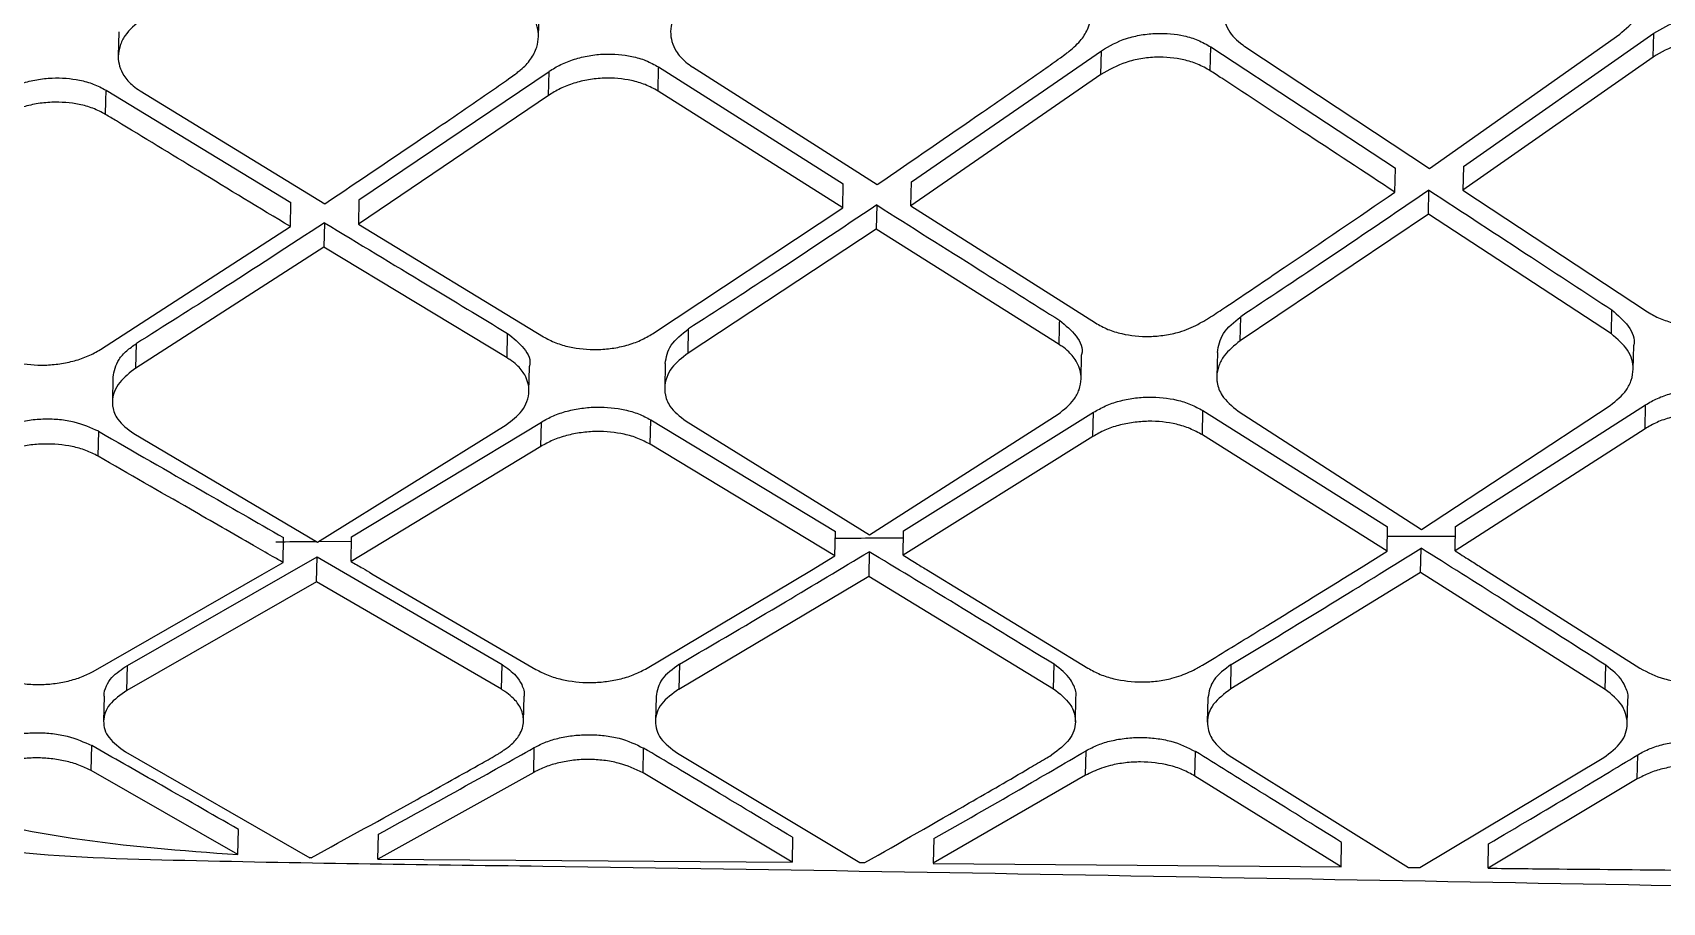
# Model space of a CAD drawing. Extents: x 939 to 1039, y 781 to 934.
# Drawn here: x 959.744 to 960.799, y 879.37 to 879.932 of the extents above; entities that cross this region are included whole.
import ezdxf

# ---------------------------------------------------------------- set-up
doc = ezdxf.new("R2010")
doc.units = 0
doc.header["$MEASUREMENT"] = 0
doc.layers.add('1', color=4, linetype='Continuous')

# ---------------------------------------------------------------- blocks, each defined once
blk = doc.blocks.new('Envoy')
at = {"layer": '1', "color": 3, "linetype": 'Continuous', "lineweight": 25}
for p, q in [((21.4178, 80.7551), (21.4182, 80.7706)), ((21.1463, 80.7583), (21.1459, 80.7426)), ((21.9943, 80.6701), (22.1174, 80.7568)), ((22.0164, 80.6713), (22.1394, 80.7575)), ((22.1391, 80.7421), (22.1394, 80.7575)), ((21.6591, 80.6614), (21.7821, 80.7462)), ((21.7817, 80.7308), (21.7821, 80.7462)), ((21.8525, 80.7332), (21.8529, 80.7486)), ((21.8529, 80.7486), (21.9723, 80.6702)), ((21.8749, 80.749), (21.9943, 80.6701)), ((21.4952, 80.7201), (21.4955, 80.7356)), ((21.4955, 80.7357), (21.615, 80.6601)), ((21.5175, 80.7357), (21.637, 80.6596)), ((22.1391, 80.7421), (22.016, 80.6559)), ((21.3017, 80.6497), (21.4247, 80.7328)), ((21.4244, 80.7173), (21.4247, 80.7328)), ((21.7817, 80.7308), (21.6587, 80.6459)), ((21.1381, 80.7206), (21.2577, 80.6481)), ((21.1601, 80.7202), (21.2797, 80.6472)), ((21.4244, 80.7173), (21.3014, 80.634)), ((21.6147, 80.6445), (21.4952, 80.7201)), ((21.972, 80.6547), (21.9723, 80.6702)), ((22.0163, 80.6713), (22.016, 80.6559)), ((21.6147, 80.6445), (21.615, 80.6601)), ((21.6587, 80.6459), (21.6591, 80.6614)), ((21.3017, 80.6496), (21.3014, 80.634)), ((21.9937, 80.6405), (21.994, 80.656)), ((22.016, 80.6559), (22.1355, 80.5772)), ((21.2573, 80.6324), (21.2577, 80.6481)), ((21.4917, 80.5631), (21.6147, 80.6445)), ((21.6367, 80.6464), (21.6364, 80.6308)), ((21.6587, 80.6459), (21.7782, 80.5701)), ((21.9937, 80.6405), (21.8719, 80.5586)), ((22.112, 80.563), (21.9937, 80.6405)), ((21.1344, 80.5529), (21.2573, 80.6324)), ((21.2794, 80.6349), (21.279, 80.6192)), ((21.3014, 80.634), (21.421, 80.5612)), ((21.6364, 80.6308), (21.5146, 80.5505)), ((21.7548, 80.5561), (21.6364, 80.6308)), ((21.279, 80.6192), (21.1573, 80.5409)), ((21.3975, 80.5475), (21.279, 80.6192)), ((22.112, 80.563), (22.1123, 80.5785)), ((21.5146, 80.5505), (21.515, 80.5663)), ((21.8719, 80.5586), (21.8722, 80.5741)), ((21.1573, 80.5409), (21.1577, 80.5568)), ((21.3975, 80.5475), (21.3978, 80.5633)), ((22.1261, 80.5399), (22.1265, 80.5554)), ((21.4998, 80.5438), (21.4995, 80.528)), ((21.7689, 80.5337), (21.7692, 80.5494)), ((21.8571, 80.551), (21.8567, 80.5354)), ((21.1425, 80.535), (21.1422, 80.5191)), ((21.4116, 80.526), (21.412, 80.5418)), ((21.6541, 80.4356), (21.777, 80.5123)), ((21.7766, 80.4966), (21.777, 80.5123)), ((21.8474, 80.4977), (21.8477, 80.5134)), ((21.8477, 80.5134), (21.9672, 80.4381)), ((21.8705, 80.5131), (21.9892, 80.4364)), ((21.9892, 80.4364), (22.1113, 80.5167)), ((22.0112, 80.4384), (22.1341, 80.5171)), ((22.1338, 80.5016), (22.1341, 80.5171)), ((21.2749, 80.4283), (21.3969, 80.5041)), ((21.2969, 80.4318), (21.4197, 80.506)), ((21.4194, 80.4902), (21.4197, 80.506)), ((21.4902, 80.4916), (21.4905, 80.5074)), ((21.4905, 80.5074), (21.6101, 80.4352)), ((21.5133, 80.5065), (21.632, 80.433)), ((21.632, 80.433), (21.7541, 80.5111)), ((22.1338, 80.5016), (22.0109, 80.4227)), ((21.1329, 80.484), (21.1333, 80.5)), ((21.1561, 80.4985), (21.2749, 80.4283)), ((21.6097, 80.4194), (21.4902, 80.4916)), ((21.7766, 80.4966), (21.6538, 80.4198)), ((21.9669, 80.4224), (21.8474, 80.4977)), ((21.4194, 80.4902), (21.2966, 80.4157)), ((21.9669, 80.4224), (21.9672, 80.4381)), ((22.0109, 80.4227), (22.0112, 80.4384)), ((21.2526, 80.4151), (21.2529, 80.4312)), ((21.2969, 80.4287), (21.2753, 80.4285)), ((21.2966, 80.4157), (21.2969, 80.4317)), ((21.6097, 80.4194), (21.6101, 80.4352)), ((21.6538, 80.4198), (21.6541, 80.4356)), ((21.1519, 80.3486), (21.2746, 80.4187)), ((21.2743, 80.4026), (21.2746, 80.4187)), ((21.2746, 80.4187), (21.3943, 80.3492)), ((21.5946, 80.4102), (21.6097, 80.4194)), ((21.6318, 80.4221), (21.6315, 80.4062)), ((21.9501, 80.4119), (21.9669, 80.4224)), ((21.9886, 80.4087), (21.9889, 80.4244)), ((21.1298, 80.3447), (21.2391, 80.4073)), ((21.2391, 80.4073), (21.2526, 80.4151)), ((21.31, 80.4079), (21.4162, 80.346)), ((21.487, 80.3462), (21.5946, 80.4102)), ((21.6688, 80.4106), (21.7733, 80.3468)), ((21.9886, 80.4087), (21.8658, 80.3334)), ((22.1081, 80.333), (21.9886, 80.4087)), ((22.0276, 80.4121), (22.1304, 80.3467)), ((21.2743, 80.4026), (21.1516, 80.3324)), ((21.3939, 80.3331), (21.2743, 80.4026)), ((21.5087, 80.3333), (21.6315, 80.4062)), ((21.6315, 80.4062), (21.751, 80.3334)), ((21.1516, 80.3324), (21.1519, 80.3486)), ((21.3939, 80.3331), (21.3943, 80.3491)), ((21.509, 80.3493), (21.5087, 80.3333)), ((21.751, 80.3334), (21.7514, 80.3493)), ((21.8658, 80.3334), (21.8661, 80.3492)), ((22.1081, 80.333), (22.1084, 80.3487)), ((21.1368, 80.3287), (21.1365, 80.3125)), ((21.4081, 80.3126), (21.4085, 80.3286)), ((21.4939, 80.3285), (21.4936, 80.3125)), ((21.7652, 80.3121), (21.7656, 80.3279)), ((21.851, 80.3276), (21.8506, 80.3118)), ((22.1223, 80.3108), (22.1226, 80.3265)), ((21.1284, 80.2805), (21.1288, 80.2967)), ((21.1507, 80.2927), (21.2699, 80.2242)), ((21.4148, 80.2794), (21.4151, 80.2954)), ((21.4855, 80.279), (21.4858, 80.2951)), ((21.5078, 80.2918), (21.6257, 80.221)), ((21.7718, 80.2775), (21.7722, 80.2934)), ((21.8425, 80.277), (21.8429, 80.2929)), ((22.1288, 80.2751), (22.1292, 80.2908)), ((21.2234, 80.2262), (21.1284, 80.2805)), ((21.8648, 80.2903), (21.9808, 80.2178)), ((21.988, 80.2178), (22.1071, 80.2889)), ((21.4148, 80.2794), (21.314, 80.2233)), ((21.5819, 80.2214), (21.4855, 80.279)), ((21.7718, 80.2775), (21.6733, 80.2206)), ((21.9371, 80.2182), (21.8425, 80.277)), ((22.1288, 80.2751), (22.0323, 80.2174)), ((21.2234, 80.2262), (21.2238, 80.2424)), ((21.314, 80.2233), (21.3144, 80.2395)), ((21.5822, 80.2374), (21.5819, 80.2214)), ((21.6736, 80.2365), (21.6733, 80.2206)), ((21.9371, 80.2182), (21.9374, 80.2341)), ((22.0323, 80.2174), (22.0326, 80.2332)), ((21.314, 80.2233), (21.5819, 80.2214)), ((21.6257, 80.221), (21.6291, 80.221)), ((21.6733, 80.2205), (21.9371, 80.2182))]:
    blk.add_line(p, q, dxfattribs=at)
at = {"layer": '1', "color": 3, "linetype": 'Continuous', "lineweight": 25, "flags": 128}
blk.add_lwpolyline([(21.1377, 80.705), (21.1379, 80.7137), (21.1381, 80.7206)], dxfattribs=at)
at = {"layer": '1', "color": 3, "linetype": 'Continuous', "lineweight": 25}
for points, knots in [([(20.1883, 80.4201), (20.2029, 80.4702), (20.2322, 80.5703), (20.2826, 80.7402), (20.34, 80.9284), (20.4055, 81.1396), (20.4798, 81.374), (20.5602, 81.6317), (20.648, 81.907), (20.7515, 82.2272), (20.8721, 82.5907), (21.0103, 82.9936), (21.1548, 83.4), (21.3051, 83.8082), (21.4601, 84.2164), (21.5673, 84.4877), (21.6209, 84.6232)], [0, 0, 0, 0, 0.06234, 0.124818, 0.187363, 0.250453, 0.313852, 0.376637, 0.439459, 0.502671, 0.586016, 0.668823, 0.751617, 0.834543, 0.917364, 1, 1, 1, 1]), ([(20.2742, 80.4341), (20.2912, 80.4833), (20.3254, 80.582), (20.3853, 80.7487), (20.4495, 80.9354), (20.5204, 81.1458), (20.5971, 81.381), (20.6772, 81.6391), (20.7617, 81.9146), (20.8587, 82.2341), (20.9691, 82.596), (21.0941, 82.9963), (21.2244, 83.3999), (21.3606, 83.8046), (21.5021, 84.2091), (21.602, 84.4772), (21.6519, 84.6112)], [0, 0, 0, 0, 0.062319, 0.124752, 0.187451, 0.250906, 0.314486, 0.37751, 0.44061, 0.503895, 0.587131, 0.669779, 0.75236, 0.835034, 0.917583, 1, 1, 1, 1]), ([(20.4929, 80.4623), (20.4958, 80.4698), (20.5119, 80.5114), (20.5434, 80.5905), (20.5809, 80.6932), (20.6182, 80.7961), (20.6562, 80.895), (20.7012, 81.0106), (20.7523, 81.147), (20.8089, 81.3051), (20.8779, 81.4836), (20.9492, 81.6689), (21.0266, 81.8699), (21.1102, 82.0854), (21.1996, 82.3148), (21.2922, 82.5497), (21.3877, 82.7864), (21.4875, 83.029), (21.5795, 83.2493), (21.6611, 83.4408), (21.7335, 83.6083), (21.8114, 83.7853), (21.8891, 83.9601), (21.9579, 84.1134), (22, 84.2031), (22.0182, 84.2419)], [0, 0, 0, 0, 0.009738, 0.054602, 0.100033, 0.132056, 0.170263, 0.205637, 0.248795, 0.300159, 0.34615, 0.397485, 0.446642, 0.498592, 0.55588, 0.611205, 0.664279, 0.721091, 0.779345, 0.816197, 0.852883, 0.894557, 0.93795, 0.973138, 1, 1, 1, 1]), ([(22.0324, 84.2353), (21.9665, 84.0915), (21.8347, 83.8038), (21.6456, 83.3707), (21.4646, 82.9376), (21.2903, 82.508), (21.1469, 82.1389), (21.028, 81.8332), (20.9344, 81.587), (20.842, 81.3545), (20.754, 81.1164), (20.6574, 80.883), (20.5706, 80.6574), (20.519, 80.5274), (20.4932, 80.4623)], [0, 0, 0, 0, 0.0993039, 0.1988022, 0.2983845, 0.3983173, 0.4984053, 0.5609173, 0.6237892, 0.687365, 0.750255, 0.8333894, 0.9165325, 1, 1, 1, 1]), ([(20.8115, 80.4238), (20.8388, 80.4778), (20.8936, 80.5864), (20.989, 80.777), (21.0925, 80.9839), (21.2048, 81.2068), (21.3248, 81.4425), (21.4749, 81.733), (21.6586, 82.0811), (21.8804, 82.4857), (22.1152, 82.8995), (22.2832, 83.1766), (22.3674, 83.3153)], [0, 0, 0, 0, 0.080977, 0.162706, 0.245456, 0.32577, 0.407713, 0.491268, 0.616464, 0.743327, 0.871464, 1, 1, 1, 1]), ([(21.8759, 80.7977), (21.8719, 80.7942), (21.8657, 80.7887), (21.8616, 80.7798), (21.86, 80.7705), (21.863, 80.7597), (21.87, 80.7523), (21.8744, 80.7493), (21.8749, 80.749)], [0, 0, 0, 0, 0.236344, 0.365105, 0.500742, 0.750191, 0.974843, 1, 1, 1, 1]), ([(22.1174, 80.7568), (22.1214, 80.7603), (22.1276, 80.7657), (22.1317, 80.7747), (22.1333, 80.7841), (22.1306, 80.7941), (22.1243, 80.8019), (22.1199, 80.8052), (22.1185, 80.8063)], [0, 0, 0, 0, 0.234554, 0.363736, 0.500587, 0.749622, 0.915448, 1, 1, 1, 1]), ([(21.7601, 80.7449), (21.763, 80.7474), (21.7686, 80.7521), (21.7738, 80.7605), (21.7762, 80.7709), (21.7732, 80.7819), (21.7668, 80.7891), (21.7627, 80.7923), (21.7615, 80.7931), (21.7612, 80.7933), (21.7611, 80.7933), (21.7611, 80.7933)], [0, 0, 0, 0, 0.168611, 0.314296, 0.500833, 0.749905, 0.935297, 0.982798, 0.995187, 0.9995, 1, 1, 1, 1]), ([(21.4027, 80.7309), (21.4031, 80.7313), (21.4044, 80.7323), (21.4082, 80.7353), (21.4132, 80.7406), (21.417, 80.7481), (21.4185, 80.7574), (21.4158, 80.7671), (21.4094, 80.7741), (21.4053, 80.7771), (21.4042, 80.7779), (21.4038, 80.7781), (21.4037, 80.7781), (21.4037, 80.7781)], [0, 0, 0, 0, 0.023364, 0.067347, 0.21753, 0.372048, 0.500986, 0.750053, 0.933885, 0.981724, 0.994559, 0.999339, 1, 1, 1, 1]), ([(21.5185, 80.7833), (21.5145, 80.7798), (21.5083, 80.7744), (21.5042, 80.7656), (21.5026, 80.7565), (21.5054, 80.747), (21.5117, 80.7397), (21.516, 80.7367), (21.5175, 80.7356)], [0, 0, 0, 0, 0.235285, 0.364139, 0.500292, 0.749689, 0.915832, 1, 1, 1, 1]), ([(21.1611, 80.7666), (21.1571, 80.7632), (21.1508, 80.7579), (21.1468, 80.7493), (21.1452, 80.7404), (21.148, 80.7313), (21.1542, 80.7242), (21.1585, 80.7213), (21.1601, 80.7202)], [0, 0, 0, 0, 0.234275, 0.36329, 0.500109, 0.749609, 0.90943, 1, 1, 1, 1]), ([(22.1394, 80.7575), (22.1446, 80.7605), (22.1523, 80.765), (22.1651, 80.7679), (22.1778, 80.7692), (22.1905, 80.7679), (22.2022, 80.7642), (22.2075, 80.7611), (22.2102, 80.7594)], [0, 0, 0, 0, 0.245382, 0.371218, 0.498891, 0.728397, 0.859031, 1, 1, 1, 1]), ([(21.7821, 80.7462), (21.7873, 80.7492), (21.7951, 80.7537), (21.8079, 80.7566), (21.8206, 80.7579), (21.8333, 80.7567), (21.845, 80.7532), (21.8502, 80.7502), (21.8529, 80.7486)], [0, 0, 0, 0, 0.246376, 0.372168, 0.499628, 0.729581, 0.859803, 1, 1, 1, 1]), ([(21.4247, 80.7329), (21.4272, 80.7344), (21.4321, 80.7374), (21.441, 80.7409), (21.4505, 80.7432), (21.4633, 80.7445), (21.476, 80.7434), (21.4877, 80.74), (21.4928, 80.7371), (21.4955, 80.7357)], [0, 0, 0, 0, 0.123338, 0.247558, 0.372906, 0.499527, 0.730091, 0.860218, 1, 1, 1, 1]), ([(21.637, 80.6596), (21.6597, 80.6752), (21.6957, 80.6999), (21.7352, 80.7272), (21.7533, 80.74), (21.7583, 80.7436), (21.7599, 80.7448), (21.76, 80.7449)], [0, 0, 0, 0, 0.554201, 0.876797, 0.963305, 0.995484, 1, 1, 1, 1]), ([(22.2098, 80.7441), (22.2072, 80.7457), (22.202, 80.7487), (22.1903, 80.7525), (22.1776, 80.7538), (22.1649, 80.7526), (22.1521, 80.7496), (22.1442, 80.7451), (22.1391, 80.7421)], [0, 0, 0, 0, 0.139254, 0.269129, 0.50003, 0.62748, 0.753586, 1, 1, 1, 1]), ([(21.8525, 80.7332), (21.8499, 80.7347), (21.8447, 80.7377), (21.8331, 80.7412), (21.8203, 80.7425), (21.8076, 80.7412), (21.7948, 80.7382), (21.7869, 80.7337), (21.7817, 80.7308)], [0, 0, 0, 0, 0.139165, 0.269066, 0.500212, 0.627371, 0.753388, 1, 1, 1, 1]), ([(21.972, 80.6547), (21.9521, 80.6678), (21.9147, 80.6923), (21.8749, 80.7185), (21.855, 80.7316), (21.8525, 80.7332)], [0, 0, 0, 0, 0.500003, 0.93797, 1, 1, 1, 1]), ([(21.0673, 80.7175), (21.0698, 80.719), (21.0747, 80.722), (21.0836, 80.7253), (21.0932, 80.7277), (21.1059, 80.729), (21.1187, 80.728), (21.1303, 80.7248), (21.1354, 80.7221), (21.1381, 80.7206)], [0, 0, 0, 0, 0.12365, 0.24788, 0.373053, 0.49952, 0.730338, 0.860375, 1, 1, 1, 1]), ([(21.2797, 80.6472), (21.3024, 80.6625), (21.3385, 80.6869), (21.3782, 80.7137), (21.3962, 80.7264), (21.4011, 80.7297), (21.4025, 80.7308), (21.4027, 80.7309)], [0, 0, 0, 0, 0.55616, 0.8812, 0.966361, 0.996405, 1, 1, 1, 1]), ([(21.4952, 80.7201), (21.4925, 80.7216), (21.4874, 80.7244), (21.4758, 80.7278), (21.463, 80.7289), (21.4502, 80.7276), (21.4407, 80.7253), (21.4318, 80.7219), (21.4268, 80.7188), (21.4244, 80.7173)], [0, 0, 0, 0, 0.138764, 0.268456, 0.499891, 0.626413, 0.752068, 0.8765, 1, 1, 1, 1]), ([(21.1377, 80.705), (21.1351, 80.7064), (21.13, 80.7091), (21.1184, 80.7123), (21.1057, 80.7133), (21.0929, 80.712), (21.0833, 80.7097), (21.0744, 80.7063), (21.0694, 80.7033), (21.0669, 80.7018)], [0, 0, 0, 0, 0.138678, 0.268341, 0.500115, 0.626341, 0.751823, 0.876283, 1, 1, 1, 1]), ([(21.2573, 80.6324), (21.2374, 80.6444), (21.1999, 80.6672), (21.16, 80.6915), (21.1401, 80.7036), (21.1377, 80.705)], [0, 0, 0, 0, 0.499999, 0.941998, 1, 1, 1, 1]), ([(21.849, 80.5716), (21.8491, 80.5717), (21.8495, 80.5719), (21.8507, 80.5727), (21.8551, 80.5755), (21.8719, 80.5867), (21.9116, 80.6135), (21.9481, 80.6384), (21.972, 80.6547)], [0, 0, 0, 0, 0.003075, 0.009221, 0.030717, 0.110681, 0.418543, 1, 1, 1, 1]), ([(21.994, 80.656), (21.9712, 80.6405), (21.9306, 80.6128), (21.89, 80.586), (21.8722, 80.5741)], [0, 0, 0, 0, 0.560004, 1, 1, 1, 1]), ([(21.994, 80.656), (22.0161, 80.6415), (22.0555, 80.6157), (22.095, 80.5899), (22.1123, 80.5785)], [0, 0, 0, 0, 0.56, 1, 1, 1, 1]), ([(21.6367, 80.6464), (21.6139, 80.6312), (21.5733, 80.604), (21.5328, 80.5778), (21.5149, 80.5663)], [0, 0, 0, 0, 0.559999, 1, 1, 1, 1]), ([(21.6367, 80.6464), (21.6588, 80.6324), (21.6983, 80.6075), (21.7377, 80.5827), (21.7551, 80.5717)], [0, 0, 0, 0, 0.560003, 1, 1, 1, 1]), ([(21.2794, 80.6349), (21.2566, 80.6201), (21.216, 80.5935), (21.1755, 80.568), (21.1577, 80.5568)], [0, 0, 0, 0, 0.56, 1, 1, 1, 1]), ([(21.2794, 80.6349), (21.3015, 80.6215), (21.341, 80.5977), (21.3805, 80.5738), (21.3978, 80.5633)], [0, 0, 0, 0, 0.559996, 1, 1, 1, 1]), ([(22.1123, 80.5785), (22.1161, 80.5752), (22.1238, 80.5686), (22.1277, 80.5597), (22.1264, 80.5555), (22.1264, 80.5554)], [0, 0, 0, 0, 0.49467, 0.989715, 1, 1, 1, 1]), ([(22.1355, 80.5772), (22.1381, 80.5757), (22.1432, 80.5728), (22.1548, 80.5691), (22.1707, 80.5673), (22.1868, 80.5696), (22.1986, 80.5739), (22.2037, 80.5769), (22.2062, 80.5784)], [0, 0, 0, 0, 0.136546, 0.265402, 0.499398, 0.74553, 0.871749, 1, 1, 1, 1]), ([(21.4998, 80.5438), (21.5006, 80.5479), (21.502, 80.5561), (21.5106, 80.5629), (21.515, 80.5663)], [0, 0, 0, 0, 0.498471, 1, 1, 1, 1]), ([(21.7548, 80.5561), (21.7548, 80.559), (21.7549, 80.5642), (21.755, 80.5694), (21.7551, 80.5717)], [0, 0, 0, 0, 0.559995, 1, 1, 1, 1]), ([(21.7551, 80.5717), (21.7589, 80.5685), (21.7666, 80.5622), (21.7705, 80.5536), (21.7692, 80.5495), (21.7692, 80.5494)], [0, 0, 0, 0, 0.494288, 0.988823, 1, 1, 1, 1]), ([(21.7782, 80.5701), (21.7808, 80.5686), (21.7859, 80.5658), (21.7975, 80.5622), (21.8103, 80.5609), (21.823, 80.562), (21.8339, 80.5643), (21.842, 80.5676), (21.8471, 80.5707), (21.8485, 80.5714), (21.849, 80.5716)], [0, 0, 0, 0, 0.136536, 0.265235, 0.498711, 0.623923, 0.74871, 0.924761, 0.974912, 1, 1, 1, 1]), ([(21.8571, 80.551), (21.8578, 80.5552), (21.8593, 80.5637), (21.8679, 80.5707), (21.8722, 80.5741)], [0, 0, 0, 0, 0.499131, 1, 1, 1, 1]), ([(21.1426, 80.535), (21.1433, 80.5389), (21.1445, 80.5448), (21.151, 80.5521), (21.1555, 80.5552), (21.1577, 80.5568)], [0, 0, 0, 0, 0.496496, 0.756647, 1, 1, 1, 1]), ([(21.3978, 80.5633), (21.4017, 80.5603), (21.4093, 80.5541), (21.4133, 80.5459), (21.4119, 80.5419), (21.4119, 80.5418)], [0, 0, 0, 0, 0.493727, 0.987845, 1, 1, 1, 1]), ([(21.4209, 80.5612), (21.4235, 80.5598), (21.4286, 80.5571), (21.4402, 80.5537), (21.4529, 80.5525), (21.4656, 80.5535), (21.4751, 80.5555), (21.4841, 80.5587), (21.4892, 80.5616), (21.4917, 80.5631)], [0, 0, 0, 0, 0.136825, 0.265624, 0.498997, 0.621663, 0.745816, 0.871793, 1, 1, 1, 1]), ([(21.7541, 80.5111), (21.7579, 80.5142), (21.7639, 80.5189), (21.768, 80.5271), (21.7696, 80.5352), (21.7673, 80.5438), (21.762, 80.5507), (21.7577, 80.5542), (21.7556, 80.5556), (21.755, 80.556), (21.7548, 80.5561), (21.7548, 80.5561), (21.7548, 80.5561)], [0, 0, 0, 0, 0.224692, 0.356317, 0.500617, 0.716712, 0.872165, 0.966671, 0.990994, 0.997404, 0.999692, 1, 1, 1, 1]), ([(21.8719, 80.5586), (21.868, 80.5554), (21.8618, 80.5505), (21.8577, 80.5423), (21.8567, 80.5372), (21.8567, 80.5336), (21.8572, 80.5295), (21.8599, 80.5217), (21.8666, 80.5163), (21.8705, 80.5131)], [0, 0, 0, 0, 0.228104, 0.358942, 0.500787, 0.528406, 0.579377, 0.751064, 1, 1, 1, 1]), ([(22.1113, 80.5167), (22.1152, 80.5199), (22.1213, 80.5249), (22.1253, 80.5333), (22.1268, 80.542), (22.1239, 80.553), (22.116, 80.5597), (22.112, 80.563)], [0, 0, 0, 0, 0.233294, 0.363107, 0.501443, 0.750913, 1, 1, 1, 1]), ([(21.0636, 80.5506), (21.0662, 80.5493), (21.0713, 80.5467), (21.0828, 80.5435), (21.0955, 80.5424), (21.1082, 80.5435), (21.1178, 80.5455), (21.1268, 80.5486), (21.1319, 80.5514), (21.1344, 80.5529)], [0, 0, 0, 0, 0.137049, 0.265915, 0.499117, 0.62162, 0.745607, 0.87158, 1, 1, 1, 1]), ([(21.3969, 80.5041), (21.4007, 80.507), (21.4067, 80.5117), (21.4108, 80.5195), (21.4123, 80.5274), (21.4101, 80.5357), (21.4048, 80.5423), (21.4005, 80.5456), (21.3983, 80.547), (21.3977, 80.5474), (21.3975, 80.5475), (21.3975, 80.5475)], [0, 0, 0, 0, 0.223946, 0.355716, 0.500498, 0.715684, 0.870843, 0.965673, 0.990387, 0.99902, 1, 1, 1, 1]), ([(21.5146, 80.5505), (21.5107, 80.5475), (21.5046, 80.5427), (21.5004, 80.5347), (21.4995, 80.5301), (21.4995, 80.5274), (21.4995, 80.5262), (21.4999, 80.5224), (21.5026, 80.5149), (21.5094, 80.5096), (21.5133, 80.5065)], [0, 0, 0, 0, 0.227321, 0.358303, 0.500684, 0.509899, 0.525435, 0.575479, 0.751072, 1, 1, 1, 1]), ([(21.1573, 80.5409), (21.1534, 80.5379), (21.1473, 80.5332), (21.1431, 80.5255), (21.1422, 80.5212), (21.1422, 80.5189), (21.1422, 80.5186), (21.1422, 80.5175), (21.1426, 80.5138), (21.1453, 80.5065), (21.1521, 80.5014), (21.156, 80.4985)], [0, 0, 0, 0, 0.226379, 0.357475, 0.500425, 0.502909, 0.507147, 0.520923, 0.56959, 0.751022, 1, 1, 1, 1]), ([(22.1341, 80.5171), (22.1366, 80.5186), (22.1416, 80.5215), (22.1505, 80.5246), (22.16, 80.5266), (22.1728, 80.5276), (22.1856, 80.5261), (22.1973, 80.5223), (22.2023, 80.5194), (22.2049, 80.5179)], [0, 0, 0, 0, 0.126359, 0.251647, 0.376096, 0.499959, 0.736281, 0.864784, 1, 1, 1, 1]), ([(21.4197, 80.506), (21.4222, 80.5074), (21.4272, 80.5102), (21.4362, 80.5132), (21.4458, 80.5151), (21.4586, 80.5161), (21.4714, 80.5148), (21.4829, 80.5114), (21.4879, 80.5088), (21.4905, 80.5074)], [0, 0, 0, 0, 0.127156, 0.252713, 0.377137, 0.500838, 0.736301, 0.86463, 1, 1, 1, 1]), ([(21.777, 80.5123), (21.7795, 80.5137), (21.7845, 80.5166), (21.7934, 80.5197), (21.8029, 80.5216), (21.8157, 80.5226), (21.8285, 80.5212), (21.8401, 80.5176), (21.8451, 80.5148), (21.8477, 80.5134)], [0, 0, 0, 0, 0.126872, 0.252407, 0.376934, 0.500956, 0.736646, 0.864886, 1, 1, 1, 1]), ([(21.1333, 80.5), (21.1283, 80.5022), (21.1208, 80.5057), (21.1082, 80.5076), (21.0983, 80.508), (21.0884, 80.5072), (21.0789, 80.5053), (21.0699, 80.5024), (21.065, 80.4997), (21.0625, 80.4983)], [0, 0, 0, 0, 0.248866, 0.376596, 0.498927, 0.624527, 0.749228, 0.872871, 1, 1, 1, 1]), ([(21.8474, 80.4977), (21.8448, 80.4991), (21.8398, 80.5019), (21.8282, 80.5055), (21.8154, 80.5069), (21.8026, 80.5059), (21.7931, 80.504), (21.7841, 80.5009), (21.7791, 80.4981), (21.7766, 80.4966)], [0, 0, 0, 0, 0.134567, 0.262673, 0.49907, 0.622951, 0.747657, 0.873233, 1, 1, 1, 1]), ([(22.2046, 80.5024), (22.202, 80.5039), (22.197, 80.5068), (22.1854, 80.5105), (22.1726, 80.512), (22.1598, 80.5111), (22.1503, 80.5091), (22.1413, 80.506), (22.1363, 80.5031), (22.1338, 80.5016)], [0, 0, 0, 0, 0.134253, 0.262271, 0.498932, 0.622986, 0.747798, 0.873362, 1, 1, 1, 1]), ([(21.1329, 80.484), (21.1303, 80.4852), (21.1254, 80.4878), (21.1138, 80.491), (21.101, 80.4922), (21.0882, 80.4912), (21.0786, 80.4893), (21.0696, 80.4864), (21.0646, 80.4837), (21.0621, 80.4823)], [0, 0, 0, 0, 0.135222, 0.263502, 0.499475, 0.622784, 0.747135, 0.872693, 1, 1, 1, 1]), ([(21.1332, 80.5), (21.1556, 80.4871), (21.1955, 80.4642), (21.2354, 80.4413), (21.2529, 80.4312)], [0, 0, 0, 0, 0.559998, 1, 1, 1, 1]), ([(21.4902, 80.4916), (21.4876, 80.4929), (21.4826, 80.4956), (21.471, 80.499), (21.4582, 80.5003), (21.4454, 80.4993), (21.4359, 80.4974), (21.4269, 80.4944), (21.4219, 80.4916), (21.4194, 80.4902)], [0, 0, 0, 0, 0.134893, 0.263084, 0.499271, 0.622886, 0.747433, 0.872961, 1, 1, 1, 1]), ([(21.2526, 80.4151), (21.2503, 80.4165), (21.2439, 80.4201), (21.224, 80.4316), (21.1863, 80.4532), (21.1528, 80.4725), (21.1329, 80.484)], [0, 0, 0, 0, 0.05742, 0.159898, 0.5, 1, 1, 1, 1]), ([(21.2744, 80.4285), (21.2735, 80.4285), (21.2647, 80.4285), (21.2559, 80.4284), (21.248, 80.4283)], [0, 0, 0, 0, 0.101408, 1, 1, 1, 1]), ([(21.654, 80.4309), (21.6467, 80.4309), (21.6321, 80.4308), (21.6174, 80.4307), (21.61, 80.4307)], [0, 0, 0, 0, 0.495434, 1, 1, 1, 1]), ([(22.0111, 80.4319), (22.0026, 80.4319), (21.9879, 80.4319), (21.9732, 80.4319), (21.9671, 80.4319)], [0, 0, 0, 0, 0.582773, 1, 1, 1, 1]), ([(21.509, 80.3493), (21.5319, 80.3627), (21.5727, 80.3866), (21.6137, 80.4113), (21.6318, 80.4221)], [0, 0, 0, 0, 0.560002, 1, 1, 1, 1]), ([(21.7514, 80.3493), (21.729, 80.363), (21.6891, 80.3874), (21.6493, 80.4115), (21.6318, 80.4221)], [0, 0, 0, 0, 0.560001, 1, 1, 1, 1]), ([(21.6538, 80.4198), (21.6566, 80.4181), (21.6616, 80.415), (21.6666, 80.412), (21.6688, 80.4106)], [0, 0, 0, 0, 0.560044, 1, 1, 1, 1]), ([(21.8661, 80.3492), (21.889, 80.363), (21.9299, 80.3878), (21.9709, 80.4132), (21.9889, 80.4244)], [0, 0, 0, 0, 0.560001, 1, 1, 1, 1]), ([(22.1084, 80.3487), (22.0861, 80.3629), (22.0463, 80.3882), (22.0065, 80.4134), (21.9889, 80.4244)], [0, 0, 0, 0, 0.559998, 1, 1, 1, 1]), ([(22.0109, 80.4227), (22.014, 80.4207), (22.0196, 80.4172), (22.0251, 80.4137), (22.0276, 80.4121)], [0, 0, 0, 0, 0.560035, 1, 1, 1, 1]), ([(21.2966, 80.4157), (21.2991, 80.4143), (21.3036, 80.4117), (21.3081, 80.4091), (21.31, 80.4079)], [0, 0, 0, 0, 0.55998, 1, 1, 1, 1]), ([(21.8441, 80.3469), (21.8442, 80.3469), (21.8445, 80.3471), (21.8457, 80.3478), (21.8495, 80.35), (21.8641, 80.3589), (21.8983, 80.3798), (21.9296, 80.3993), (21.9501, 80.4119)], [0, 0, 0, 0, 0.003563, 0.010158, 0.032447, 0.113563, 0.421815, 1, 1, 1, 1]), ([(21.0591, 80.3443), (21.0615, 80.3431), (21.0663, 80.3408), (21.075, 80.3382), (21.0844, 80.3366), (21.0943, 80.336), (21.1041, 80.3366), (21.1136, 80.3383), (21.1225, 80.341), (21.1274, 80.3435), (21.1298, 80.3447)], [0, 0, 0, 0, 0.128315, 0.254503, 0.379149, 0.502813, 0.626113, 0.749689, 0.874104, 1, 1, 1, 1]), ([(21.1368, 80.3287), (21.1368, 80.3287), (21.1366, 80.3311), (21.138, 80.335), (21.1421, 80.3421), (21.1482, 80.3461), (21.1519, 80.3486)], [0, 0, 0, 0, 0.000809, 0.300807, 0.567507, 1, 1, 1, 1]), ([(21.3943, 80.3491), (21.3976, 80.3468), (21.4032, 80.3429), (21.4074, 80.3358), (21.409, 80.3312), (21.4085, 80.3287), (21.4085, 80.3286)], [0, 0, 0, 0, 0.393076, 0.668029, 0.994872, 1, 1, 1, 1]), ([(21.4162, 80.346), (21.4188, 80.3446), (21.4237, 80.342), (21.4353, 80.3386), (21.4482, 80.3371), (21.4609, 80.3379), (21.4703, 80.3395), (21.4794, 80.3422), (21.4844, 80.3449), (21.487, 80.3462)], [0, 0, 0, 0, 0.134193, 0.262299, 0.500548, 0.620486, 0.743371, 0.869709, 1, 1, 1, 1]), ([(21.509, 80.3493), (21.5047, 80.3462), (21.4961, 80.34), (21.4947, 80.3323), (21.4939, 80.3285)], [0, 0, 0, 0, 0.501014, 1, 1, 1, 1]), ([(21.7655, 80.3279), (21.7655, 80.3279), (21.7664, 80.3305), (21.7647, 80.3344), (21.7611, 80.3419), (21.7555, 80.3462), (21.7514, 80.3493)], [0, 0, 0, 0, 0.001573, 0.324131, 0.501079, 1, 1, 1, 1]), ([(21.7733, 80.3468), (21.7759, 80.3454), (21.7809, 80.3426), (21.7925, 80.339), (21.8054, 80.3375), (21.8183, 80.3383), (21.8288, 80.3402), (21.8376, 80.3435), (21.8424, 80.346), (21.8441, 80.3468)], [0, 0, 0, 0, 0.13385, 0.26186, 0.500349, 0.62485, 0.750318, 0.914724, 1, 1, 1, 1]), ([(21.8661, 80.3492), (21.8618, 80.346), (21.8532, 80.3396), (21.8517, 80.3316), (21.851, 80.3276)], [0, 0, 0, 0, 0.500828, 1, 1, 1, 1]), ([(22.1226, 80.3265), (22.1226, 80.3266), (22.1235, 80.3291), (22.1217, 80.3333), (22.1182, 80.341), (22.1126, 80.3454), (22.1084, 80.3487)], [0, 0, 0, 0, 0.001069, 0.32287, 0.500912, 1, 1, 1, 1]), ([(22.1304, 80.3467), (22.1355, 80.3441), (22.1431, 80.3402), (22.1557, 80.3379), (22.1686, 80.337), (22.1817, 80.3386), (22.1935, 80.3424), (22.1986, 80.3452), (22.2011, 80.3466)], [0, 0, 0, 0, 0.250732, 0.377249, 0.500891, 0.743377, 0.869904, 1, 1, 1, 1]), ([(21.1516, 80.3324), (21.1474, 80.3295), (21.1389, 80.3235), (21.1354, 80.3125), (21.1385, 80.3015), (21.1467, 80.2956), (21.1507, 80.2927)], [0, 0, 0, 0, 0.247649, 0.498572, 0.750199, 1, 1, 1, 1]), ([(21.393, 80.2921), (21.3934, 80.2924), (21.3943, 80.2931), (21.397, 80.2948), (21.4014, 80.2981), (21.4065, 80.3042), (21.409, 80.3127), (21.4068, 80.3213), (21.4017, 80.3275), (21.3974, 80.3308), (21.395, 80.3324), (21.3942, 80.3329), (21.3939, 80.3331)], [0, 0, 0, 0, 0.017351, 0.047355, 0.14608, 0.296684, 0.49905, 0.707987, 0.861234, 0.958553, 0.986236, 1, 1, 1, 1]), ([(21.5087, 80.3333), (21.5045, 80.3302), (21.496, 80.324), (21.4924, 80.3125), (21.4956, 80.3009), (21.5037, 80.2948), (21.5078, 80.2918)], [0, 0, 0, 0, 0.248006, 0.498679, 0.750059, 1, 1, 1, 1]), ([(21.751, 80.3334), (21.7551, 80.3303), (21.7606, 80.326), (21.7645, 80.3185), (21.766, 80.3107), (21.7627, 80.3002), (21.7543, 80.2939), (21.7501, 80.2908)], [0, 0, 0, 0, 0.25048, 0.338239, 0.501585, 0.751017, 1, 1, 1, 1]), ([(21.8658, 80.3334), (21.8616, 80.3302), (21.8532, 80.3238), (21.8496, 80.3122), (21.8517, 80.3043), (21.8562, 80.2969), (21.8607, 80.2934), (21.8648, 80.2902)], [0, 0, 0, 0, 0.248291, 0.498763, 0.722797, 0.750093, 1, 1, 1, 1]), ([(22.1071, 80.2889), (22.1113, 80.2921), (22.1197, 80.2985), (22.123, 80.3095), (22.1215, 80.3176), (22.1177, 80.3253), (22.1122, 80.3297), (22.1081, 80.333)], [0, 0, 0, 0, 0.248522, 0.498674, 0.662245, 0.750249, 1, 1, 1, 1]), ([(21.0581, 80.297), (21.0606, 80.2982), (21.0654, 80.3006), (21.0743, 80.3031), (21.0838, 80.3047), (21.0937, 80.3052), (21.1036, 80.3046), (21.1163, 80.3024), (21.1238, 80.299), (21.1288, 80.2967)], [0, 0, 0, 0, 0.12813, 0.250144, 0.375959, 0.500374, 0.623726, 0.750842, 1, 1, 1, 1]), ([(21.4151, 80.2954), (21.4176, 80.2967), (21.4225, 80.2992), (21.4314, 80.3018), (21.4408, 80.3034), (21.4507, 80.3039), (21.4606, 80.3033), (21.4733, 80.3011), (21.4808, 80.2975), (21.4858, 80.2951)], [0, 0, 0, 0, 0.127888, 0.25007, 0.375818, 0.50026, 0.623694, 0.750636, 1, 1, 1, 1]), ([(21.7721, 80.2934), (21.7747, 80.2947), (21.7796, 80.2973), (21.7884, 80.3), (21.7979, 80.3016), (21.8078, 80.3022), (21.8176, 80.3015), (21.8303, 80.2992), (21.8379, 80.2954), (21.8429, 80.2929)], [0, 0, 0, 0, 0.127716, 0.250043, 0.3757, 0.500224, 0.623717, 0.750563, 1, 1, 1, 1]), ([(21.2238, 80.2424), (21.206, 80.2526), (21.1743, 80.2709), (21.1427, 80.2888), (21.1288, 80.2967)], [0, 0, 0, 0, 0.5600007, 1, 1, 1, 1]), ([(21.2708, 80.2242), (21.2936, 80.2367), (21.3296, 80.2564), (21.3691, 80.2785), (21.3866, 80.2883), (21.3913, 80.2911), (21.3926, 80.2918), (21.393, 80.2921), (21.393, 80.2921)], [0, 0, 0, 0, 0.561221, 0.884961, 0.968545, 0.990775, 0.998902, 1, 1, 1, 1]), ([(21.3144, 80.2395), (21.3331, 80.2498), (21.3667, 80.2682), (21.4003, 80.2871), (21.4151, 80.2954)], [0, 0, 0, 0, 0.560001, 1, 1, 1, 1]), ([(21.5822, 80.2374), (21.5642, 80.2482), (21.5321, 80.2675), (21.5, 80.2867), (21.4858, 80.2951)], [0, 0, 0, 0, 0.559996, 1, 1, 1, 1]), ([(21.6291, 80.221), (21.6516, 80.2338), (21.6871, 80.2541), (21.726, 80.2765), (21.7437, 80.287), (21.7485, 80.2898), (21.7499, 80.2907), (21.7501, 80.2908)], [0, 0, 0, 0, 0.5587977, 0.8812713, 0.9660834, 0.996287, 1, 1, 1, 1]), ([(21.6736, 80.2365), (21.692, 80.247), (21.7248, 80.2657), (21.7577, 80.2849), (21.7722, 80.2934)], [0, 0, 0, 0, 0.559997, 1, 1, 1, 1]), ([(21.9374, 80.2341), (21.9197, 80.2451), (21.8882, 80.2648), (21.8567, 80.2843), (21.8429, 80.2929)], [0, 0, 0, 0, 0.559997, 1, 1, 1, 1]), ([(22.0326, 80.2332), (22.0506, 80.2438), (22.0828, 80.2628), (22.115, 80.2822), (22.1292, 80.2908)], [0, 0, 0, 0, 0.559996, 1, 1, 1, 1]), ([(22.1292, 80.2908), (22.1317, 80.2922), (22.1367, 80.2949), (22.1457, 80.2977), (22.1551, 80.2993), (22.1649, 80.2998), (22.1746, 80.2991), (22.1873, 80.2967), (22.1949, 80.2928), (22.1999, 80.2902)], [0, 0, 0, 0, 0.12933, 0.255599, 0.379063, 0.500157, 0.623757, 0.750475, 1, 1, 1, 1]), ([(21.1284, 80.2805), (21.1259, 80.2817), (21.1209, 80.2842), (21.112, 80.2868), (21.1027, 80.2884), (21.0931, 80.2889), (21.0833, 80.2883), (21.0714, 80.2866), (21.0626, 80.2826), (21.0582, 80.2809), (21.0577, 80.2807)], [0, 0, 0, 0, 0.1342041, 0.2621941, 0.3844656, 0.5015969, 0.625888, 0.7509318, 0.9704995, 1, 1, 1, 1]), ([(21.4855, 80.279), (21.4805, 80.2814), (21.4729, 80.285), (21.4602, 80.2873), (21.4503, 80.2879), (21.4405, 80.2874), (21.431, 80.2857), (21.4222, 80.2831), (21.4173, 80.2806), (21.4148, 80.2794)], [0, 0, 0, 0, 0.251048, 0.37717, 0.500585, 0.62474, 0.749395, 0.871832, 1, 1, 1, 1]), ([(21.8425, 80.277), (21.84, 80.2784), (21.835, 80.2812), (21.8234, 80.2849), (21.8104, 80.2865), (21.7975, 80.2857), (21.7869, 80.2839), (21.7781, 80.2807), (21.7734, 80.2783), (21.7718, 80.2775)], [0, 0, 0, 0, 0.133417, 0.261311, 0.5007, 0.625136, 0.75029, 0.91678, 1, 1, 1, 1]), ([(22.1996, 80.2745), (22.1945, 80.2771), (22.1869, 80.281), (22.1742, 80.2834), (22.1644, 80.2841), (22.1545, 80.2836), (22.1451, 80.2818), (22.1363, 80.2791), (22.1313, 80.2764), (22.1288, 80.2751)], [0, 0, 0, 0, 0.250417, 0.376647, 0.500321, 0.624727, 0.749593, 0.872259, 1, 1, 1, 1]), ([(22.8242, 80.1941), (22.5127, 80.1996), (22.0451, 80.2079), (21.4965, 80.2178), (21.2229, 80.221), (21.0626, 80.2257), (20.9918, 80.2436), (20.9564, 80.2525)], [0, 0, 0, 0, 0.4980431, 0.747571, 0.8748583, 0.9374916, 1, 1, 1, 1]), ([(21.015, 80.2577), (21.0482, 80.2499), (21.1145, 80.2343), (21.1871, 80.2289), (21.2234, 80.2262)], [0, 0, 0, 0, 0.500427, 1, 1, 1, 1]), ([(21.2708, 80.2242), (21.2706, 80.2242), (21.2703, 80.2242), (21.2701, 80.2242), (21.2699, 80.2242)], [0, 0, 0, 0, 0.560181, 1, 1, 1, 1]), ([(21.9808, 80.2178), (21.9822, 80.2178), (21.9846, 80.2178), (21.987, 80.2178), (21.988, 80.2178)], [0, 0, 0, 0, 0.5598947, 1, 1, 1, 1]), ([(22.0323, 80.2174), (22.0476, 80.2172), (22.0909, 80.2168), (22.1776, 80.216), (22.249, 80.2152), (22.2923, 80.2148)], [0, 0, 0, 0, 0.1766723, 0.5000046, 1, 1, 1, 1])]:
    blk.add_open_spline(points, degree=3, knots=knots, dxfattribs=at)

msp = doc.modelspace()

# ---------------------------------------------------------------- block references
at = {"layer": '1'}
msp.add_blockref('Envoy', (938.6538, 799.1744), dxfattribs=at)

doc.saveas('drawing.dxf')
